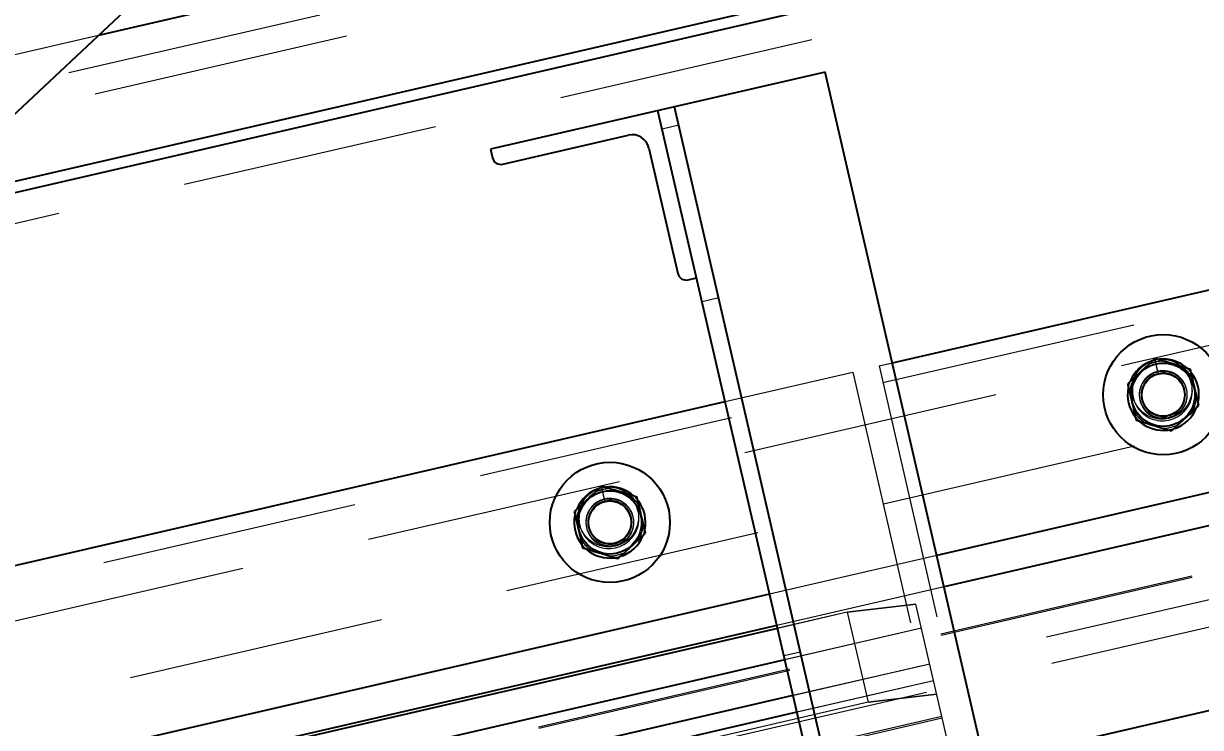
# Model space of a CAD drawing. Header units: millimetres. Extents: x 1293 to 41893, y 1011 to 26911.
# Drawn here: x 11785 to 12075.1, y 5544.5 to 5718.1 of the extents above; entities that cross this region are included whole.
import ezdxf

# ---------------------------------------------------------------- set-up
doc = ezdxf.new("R2010")
doc.units = ezdxf.units.MM
doc.header["$LTSCALE"] = 50
doc.linetypes.add('HIDDEN', pattern=[1.905, 1.27, -0.635])
doc.layers.add('CAPA_1', color=7, linetype='Continuous')
doc.layers.add('STRUC', color=4, linetype='Continuous')
doc.styles.add('SLDTEXTSTYLE0', font='TXT', dxfattribs={"width": 0.75})
doc.dimstyles.new('SLDDIMSTYLE0', dxfattribs={"dimtxt": 100, "dimasz": 100, "dimexe": 0, "dimexo": 0.0625, "dimgap": 25, "dimtad": 2, "dimdec": 0, "dimlfac": 1.5, "dimrnd": 1e-09, "dimzin": 12, "dimdsep": 46, "dimtxsty": 'SLDTEXTSTYLE0', "dimsah": 1, "dimcen": 0.09, "dimadec": 0, "dimazin": 3, "dimtfac": 1, "dimtdec": 0, "dimtofl": 0, "dimtmove": 0, "dimatfit": 3, "dimfxl": 1, "dimfrac": 2, "dimtolj": 1, "dimtzin": 12, "dimarcsym": 0})
doc.dimstyles.new('SLDDIMSTYLE1', dxfattribs={"dimtxt": 100, "dimasz": 100, "dimexe": 0, "dimexo": 0.0625, "dimgap": 25, "dimtad": 2, "dimdec": 4, "dimlfac": 75, "dimzin": 12, "dimdsep": 46, "dimtxsty": 'SLDTEXTSTYLE0', "dimsah": 1, "dimcen": 0.09, "dimadec": 0, "dimazin": 3, "dimtfac": 1, "dimtdec": 0, "dimtofl": 0, "dimtmove": 0, "dimatfit": 3, "dimfxl": 1, "dimfrac": 2, "dimtolj": 1, "dimtzin": 12, "dimarcsym": 0})

# ---------------------------------------------------------------- blocks, each defined once
blk = doc.blocks.new('_D_3')
at = {"layer": 'CAPA_1', "transparency": 16777216}
blk.add_arc((9899.27, 4708.49), 5214.32, 0, 13, dxfattribs=at)
for points in [[(14979.94, 5881.46), (14986.48, 5780.49), (15016.52, 5787.13)], [(15113.58, 4708.49), (15128.01, 4808.64), (15097.24, 4808.34)]]:
    blk.add_solid(points, dxfattribs=at)
at = {"layer": 'CAPA_1', "transparency": 16777216, "insert": (15196.76, 5413.27), "char_height": 100, "attachment_point": 1, "rotation": 276.5, "style": 'SLDTEXTSTYLE0'}
blk.add_mtext('13°', dxfattribs=at)
blk = doc.blocks.new('_D_5')
at = {"layer": 'CAPA_1', "transparency": 16777216}
for p, q in [((11574.4, 7831.18), (17588.06, 7831.18)), ((17538.06, 7831.18), (17538.06, 4708.49)), ((16485.16, 4708.49), (17588.06, 4708.49))]:
    blk.add_line(p, q, dxfattribs=at)
for points in [[(17538.06, 7831.18), (17522.68, 7731.18), (17553.45, 7731.18)], [(17538.06, 4708.49), (17553.45, 4808.49), (17522.68, 4808.49)]]:
    blk.add_solid(points, dxfattribs=at)
at = {"layer": 'CAPA_1', "transparency": 16777216, "insert": (17409.15, 6122.06), "char_height": 100, "attachment_point": 1, "rotation": 90, "style": 'SLDTEXTSTYLE0'}
blk.add_mtext('4684', dxfattribs=at)

msp = doc.modelspace()

# ---------------------------------------------------------------- linework, layer by layer
at = {"color": 1, "linetype": 'HIDDEN', "lineweight": 18}
for p, q in [((11109.0187386, 5352.5451709), (13669.0136889, 5943.5665743)), ((11332.0601497, 5598.8529069), (12149.6268163, 5787.6030444)), ((12142.9601497, 5779.2218957), (11338.7268163, 5593.5500008)), ((11996.7968893, 5629.5337777), (12646.3769325, 5779.5011473)), ((10849.0908912, 5355.2090698), (12641.9318104, 5769.1190098)), ((12164.923488, 5756.9244224), (11327.2897375, 5563.5414336)), ((11347.2707451, 5449.6968694), (12652.9266319, 5751.1312822)), ((12011.0970079, 5567.5931592), (12660.6770511, 5717.5605288)), ((12011.1800056, 5567.2336563), (12660.7600488, 5717.2010259)), ((11803.4708025, 5715.1786516), (11778.1761429, 5709.3389193)), ((12657.1684952, 5703.1216774), (11111.0164292, 5346.1643467)), ((11946.5049698, 5692.997691), (11942.3801365, 5692.0453982)), ((11956.3339393, 5650.4237468), (11952.209106, 5649.471454)), ((11995.8482203, 5633.6429148), (11999.1350953, 5634.4017497)), ((12063.2480771, 5634.9355253), (12063.8597977, 5635.1054017)), ((12063.8597977, 5635.1054017), (12064.6506931, 5631.7986685)), ((12063.9271955, 5635.1212415), (12064.8395084, 5635.2817862)), ((12064.6920291, 5631.8083832), (12063.9271955, 5635.1212415)), ((11957.8867626, 5624.8788217), (11989.3524198, 5632.1432411)), ((11989.3524198, 5632.1432411), (12004.6842052, 5565.7339826)), ((11995.8482203, 5633.6429148), (12011.1800056, 5567.2336563)), ((12072.8986993, 5629.1944793), (12072.8157015, 5629.5539823)), ((11340.7210457, 5478.0667345), (11990.3010889, 5628.034104)), ((12058.3787851, 5626.2209575), (12058.4617828, 5625.8614546)), ((11926.836268, 5603.4423777), (11927.4479886, 5603.6122541)), ((11927.4479886, 5603.6122541), (11928.238884, 5600.3055209)), ((11927.5153865, 5603.6280938), (11928.4276994, 5603.7886386)), ((11928.28022, 5600.3152356), (11927.5153865, 5603.6280938)), ((11936.4868902, 5597.7013317), (11936.4038924, 5598.0608346)), ((11921.966976, 5594.7278099), (11922.0499738, 5594.3683069)), ((12010.0971919, 5586.9196925), (11968.8488592, 5577.3967645)), ((12011.886917, 5579.1675417), (11970.6385842, 5569.6446138)), ((11988.0091017, 5572.9106032), (12004.9312045, 5574.8885577)), ((12004.9315251, 5574.8871691), (11988.0094223, 5572.9092147)), ((12004.9312045, 5574.8885577), (12004.9315251, 5574.8871691)), ((12038.6105101, 5429.0074581), (12004.9315251, 5574.8871691)), ((11988.0091017, 5572.9106032), (11229.0397792, 5397.6887286)), ((11988.0094223, 5572.9092147), (11970.8020469, 5568.9365791)), ((11988.0094223, 5572.9092147), (11988.0091017, 5572.9106032)), ((11988.0094223, 5572.9092147), (11993.1392495, 5550.6894916)), ((12006.2981598, 5568.9676236), (11214.3301712, 5386.1274067)), ((12006.2984804, 5568.9662351), (11972.5917719, 5561.1844283)), ((11355.0211642, 5416.126116), (12004.6012074, 5566.0934856)), ((11355.104162, 5415.7666131), (12004.6842052, 5565.7339826)), ((11976.4984437, 5563.0816823), (11972.3736105, 5562.1293895)), ((12008.3369087, 5560.1368319), (11216.3689201, 5377.2966149)), ((12008.3372293, 5560.1354433), (11974.6305209, 5552.3536365)), ((12009.287593, 5556.018966), (11217.3196043, 5373.1787491)), ((12009.2879135, 5556.0175775), (11975.5812051, 5548.2357707)), ((11993.138929, 5550.6908802), (11234.1696065, 5375.4690056)), ((11993.1392495, 5550.6894916), (11234.1699271, 5375.467617)), ((12010.0610318, 5552.6688346), (11993.138929, 5550.6908802)), ((11993.1392495, 5550.6894916), (12010.0613523, 5552.6674461)), ((12011.3263419, 5547.1881743), (11219.3583532, 5364.3479573)), ((12011.3266625, 5547.1867857), (11977.619954, 5539.4049789)), ((12011.4279871, 5546.7479006), (11219.4599984, 5363.9076836)), ((12011.4283077, 5546.746512), (11219.460319, 5363.906295))]:
    msp.add_line(p, q, dxfattribs=at)
at = {"color": 7, "linetype": 'Continuous', "lineweight": 25}
for p, q in [((12128.9493662, 5790.3212989), (11803.4708025, 5715.1786516)), ((12208.769483, 5774.7006093), (11755.2796716, 5670.0042369)), ((12150.479348, 5764.0359825), (11759.2323701, 5673.7095005)), ((11982.5786977, 5706.1153864), (11900.0820322, 5687.0695305)), ((12096.5538986, 5212.4345536), (11982.5786977, 5706.1153864)), ((12055.3055658, 5202.9116256), (11941.330365, 5696.5924585)), ((12059.4303991, 5203.8639184), (11945.4551982, 5697.5447513)), ((11903.0934418, 5683.4200818), (11934.0329912, 5690.5630396)), ((11900.0820322, 5687.0695305), (11900.5589404, 5685.003814)), ((11939.1101173, 5687.3904991), (11946.2530751, 5656.4509497)), ((11999.1350953, 5634.4017497), (12208.769483, 5682.7996616)), ((11948.7875764, 5654.8672175), (11950.8532929, 5655.3441257)), ((11675.4374648, 5559.6702633), (11957.8867626, 5624.8788217)), ((12085.3770232, 5604.299411), (12010.0971919, 5586.9196925)), ((12080.3029215, 5594.9626209), (12011.886917, 5579.1675417)), ((11968.8488592, 5577.3967645), (11675.3943609, 5509.6474553)), ((11970.8020469, 5568.9365791), (11675.3866808, 5500.7345679)), ((11970.6385842, 5569.6446138), (11675.3873236, 5501.4804893)), ((11972.5917719, 5561.1844283), (11675.3796435, 5492.5676018)), ((11974.6305209, 5552.3536365), (11675.3716269, 5483.264277)), ((11975.5812051, 5548.2357707), (11675.3678887, 5478.9260654)), ((12021.8701485, 5535.9254151), (12080.6506466, 5549.4959624))]:
    msp.add_line(p, q, dxfattribs=at)
at = {"color": 1, "linetype": 'HIDDEN', "lineweight": 18, "flags": 128}
for points in [[(12063.9828905, 5634.5907508), (12062.6539274, 5634.150983), (12061.9241577, 5633.7952982)], [(12062.3837178, 5634.1326678), (12062.7578444, 5634.3058273), (12064.0200703, 5634.7189568)], [(12064.0200703, 5634.7189568), (12065.3356554, 5634.9009619), (12066.0243768, 5634.9021299)], [(12066.2545229, 5634.8100399), (12065.4319598, 5634.8038731), (12064.0462321, 5634.6056373)], [(12071.8158902, 5633.0634406), (12071.9876722, 5632.9032206), (12072.9429415, 5631.8246026)], [(12057.2795192, 5628.2598262), (12057.63112, 5629.5291598), (12057.8150086, 5629.9979342)], [(12074.5141642, 5624.7664008), (12074.1673326, 5623.5461488), (12074.0136525, 5623.1535465)], [(12060.1536286, 5619.9032619), (12059.8476027, 5620.1807419), (12058.9530406, 5621.1706556)], [(12068.7619964, 5618.2383294), (12067.9167493, 5617.9944726), (12067.1140855, 5617.8447754)], [(11927.5710814, 5603.0976032), (11926.2421183, 5602.6578354), (11925.5123486, 5602.3021506)], [(11925.9719088, 5602.6395202), (11926.3460353, 5602.8126797), (11927.6082612, 5603.2258092)], [(11927.6082612, 5603.2258092), (11928.9238463, 5603.4078143), (11929.6125677, 5603.4089823)], [(11929.8427138, 5603.3168923), (11929.0201508, 5603.3107255), (11927.6344231, 5603.1124897)], [(11935.4040812, 5601.570293), (11935.5758631, 5601.410073), (11936.5311325, 5600.331455)], [(11920.8677101, 5596.7666786), (11921.2193109, 5598.0360122), (11921.4031995, 5598.5047866)], [(11938.1023551, 5593.2732532), (11937.7555236, 5592.0530012), (11937.6018434, 5591.6603989)], [(11923.7418195, 5588.4101143), (11923.4357936, 5588.6875943), (11922.5412315, 5589.677508)], [(11932.3501873, 5586.7451818), (11931.5049402, 5586.501325), (11930.7022764, 5586.3516278)]]:
    msp.add_lwpolyline(points, dxfattribs=at)
at = {"color": 7, "linetype": 'Continuous', "lineweight": 25}
for centre, radius in [((12065.9051152, 5626.5539303), 14.8166667), ((12065.9051152, 5626.5539303), 7.8097453), ((12065.9051152, 5626.5539303), 5.2916667), ((11929.4933061, 5595.0607827), 14.8166667), ((11929.4933061, 5595.0607827), 7.8097453), ((11929.4933061, 5595.0607827), 5.2916667)]:
    msp.add_circle(centre, radius, dxfattribs=at)
at = {"color": 1, "linetype": 'HIDDEN', "lineweight": 18}
for centre, radius in [((12065.5896674, 5627.9057155), 7.3996253), ((12065.9051152, 5626.5539303), 5.8208333), ((12065.9051152, 5626.5539303), 5.3763333), ((11929.1778583, 5596.4125679), 7.3996253), ((11929.4933061, 5595.0607827), 5.8208333), ((11929.4933061, 5595.0607827), 5.3763333)]:
    msp.add_circle(centre, radius, dxfattribs=at)
at = {"color": 7, "linetype": 'Continuous', "lineweight": 25}
for centre, radius, start, end in [((11934.985284, 5686.4382063), 4.2333333, 13, 103), ((11902.6180572, 5685.4791986), 2.11328, 193, 283), ((11948.3121919, 5656.9263343), 2.11328, 193, 283), ((12065.9051152, 5626.5539303), 8.7926667, 107.589065308, 156.94027236), ((12065.9051152, 5626.5539303), 8.7926667, 47.759877722, 96.960939893), ((12065.9051152, 5626.5539303), 8.7926667, 348.270129987, 36.829770678), ((12065.9051152, 5626.5539303), 8.7926667, 168.81289956, 217.752078679), ((12065.9051152, 5626.5539303), 8.7926667, 288.96050735, 337.248847097), ((12065.9051152, 5626.5539303), 8.7926667, 229.146806409, 277.903067279), ((11929.4933061, 5595.0607827), 8.7926667, 107.589065308, 156.94027236), ((11929.4933061, 5595.0607827), 8.7926667, 47.759877722, 96.960939893), ((11929.4933061, 5595.0607827), 8.7926667, 348.270129987, 36.829770678), ((11929.4933061, 5595.0607827), 8.7926667, 168.81289956, 217.752078679), ((11929.4933061, 5595.0607827), 8.7926667, 288.96050735, 337.248847097), ((11929.4933061, 5595.0607827), 8.7926667, 229.146806409, 277.903067279)]:
    msp.add_arc(centre, radius, start, end, dxfattribs=at)
at = {"color": 1, "linetype": 'HIDDEN', "lineweight": 18}
for centre, radius, start, end in [((12065.6817711, 5627.5231082), 7.3975071, 146.679152465, 58.032573054), ((12065.9051152, 5626.5539303), 5.9218333, 103.451152532, 103), ((12065.9051152, 5626.5539303), 5.3926667, 103.451152532, 103), ((12065.9051152, 5626.5539303), 8.2635, 26.436605917, 59.845689392), ((12065.9051152, 5626.5539303), 8.2635, 146.922181725, 178.115322897), ((12065.9051152, 5626.5539303), 8.2635, 326.083957016, 359.287760076), ((12065.9051152, 5626.5539303), 8.2635, 206.402257745, 237.367943531), ((12065.9051152, 5626.5539303), 8.2635, 266.047504756, 297.742999073), ((11929.2699621, 5596.0299606), 7.3975071, 146.679152465, 58.032573054), ((11929.4933061, 5595.0607827), 8.2635, 26.436605917, 59.845689392), ((11929.4933061, 5595.0607827), 8.2635, 146.922181725, 178.115322897), ((11929.4933061, 5595.0607827), 5.9218333, 103.451152532, 103), ((11929.4933061, 5595.0607827), 5.3926667, 103.451152532, 103), ((11929.4933061, 5595.0607827), 8.2635, 326.083957016, 359.287760076), ((11929.4933061, 5595.0607827), 8.2635, 206.402257745, 237.367943531), ((11929.4933061, 5595.0607827), 8.2635, 266.047504756, 297.742999073)]:
    msp.add_arc(centre, radius, start, end, dxfattribs=at)
at = {"color": 7, "linetype": 'Continuous', "lineweight": 25}
for points, knots in [([(12063.842449, 5635.4883191), (12063.2608709, 5634.9451745), (12062.0851166, 5633.8471197), (12060.3429582, 5632.2200914), (12058.677407, 5630.6646078), (12057.6562986, 5629.7109791), (12057.1410562, 5629.2297864)], [0, 0, 0, 0, 0.2646037157, 0.5349392798, 0.7653344448, 1, 1, 1, 1]), ([(12072.609181, 5632.8008844), (12071.8487361, 5633.0339982), (12070.3113471, 5633.5052835), (12068.0326409, 5634.2038191), (12065.8534345, 5634.8718531), (12064.5168646, 5635.2815775), (12063.842449, 5635.4883191)], [0, 0, 0, 0, 0.264433571, 0.5346044925, 0.7651675047, 1, 1, 1, 1]), ([(12074.6691741, 5623.8780741), (12074.4211324, 5624.9524608), (12074.0035626, 5626.7611543), (12073.3926533, 5629.407293), (12072.9544711, 5631.3052688), (12072.6956753, 5632.4262366), (12072.609181, 5632.8008844)], [0, 0, 0, 0, 0.3652679778, 0.6149162585, 0.871298026, 1, 1, 1, 1]), ([(12057.1410562, 5629.2297864), (12057.2275519, 5628.8551326), (12057.4820365, 5627.7528388), (12057.9199685, 5625.8559466), (12058.531082, 5623.2089235), (12058.9530082, 5621.38136), (12059.2010493, 5620.3069761)], [0, 0, 0, 0, 0.1287025069, 0.3786641705, 0.6347305098, 1, 1, 1, 1]), ([(12067.9677814, 5617.6195414), (12068.5493594, 5618.162686), (12069.7251137, 5619.2607408), (12071.4672722, 5620.8877691), (12073.1328233, 5622.4432527), (12074.1539317, 5623.3968814), (12074.6691741, 5623.8780741)], [0, 0, 0, 0, 0.2646037157, 0.5349392798, 0.7653344448, 1, 1, 1, 1]), ([(12059.2010493, 5620.3069761), (12059.9614942, 5620.0738624), (12061.4988832, 5619.602577), (12063.7775894, 5618.9040414), (12065.9567959, 5618.2360074), (12067.2933657, 5617.826283), (12067.9677814, 5617.6195414)], [0, 0, 0, 0, 0.264433571, 0.5346044925, 0.7651675047, 1, 1, 1, 1]), ([(11927.4306399, 5603.9951715), (11926.8490618, 5603.4520269), (11925.6733076, 5602.3539721), (11923.9311491, 5600.7269438), (11922.265598, 5599.1714602), (11921.2444895, 5598.2178315), (11920.7292472, 5597.7366388)], [0, 0, 0, 0, 0.26460371574, 0.53493927979, 0.76533444477, 1, 1, 1, 1]), ([(11936.1973719, 5601.3077368), (11935.436927, 5601.5408506), (11933.8995381, 5602.0121359), (11931.6208319, 5602.7106715), (11929.4416254, 5603.3787055), (11928.1050556, 5603.7884299), (11927.4306399, 5603.9951715)], [0, 0, 0, 0, 0.264433571, 0.5346044925, 0.7651675047, 1, 1, 1, 1]), ([(11938.257365, 5592.3849265), (11938.0093233, 5593.4593132), (11937.5917535, 5595.2680067), (11936.9808442, 5597.9141454), (11936.542662, 5599.8121212), (11936.2838662, 5600.933089), (11936.1973719, 5601.3077368)], [0, 0, 0, 0, 0.36526797776, 0.61491625849, 0.87129802601, 1, 1, 1, 1]), ([(11920.7292472, 5597.7366388), (11920.8157428, 5597.361985), (11921.0702274, 5596.2596912), (11921.5081595, 5594.362799), (11922.1192729, 5591.7157759), (11922.5411992, 5589.8882124), (11922.7892402, 5588.8138285)], [0, 0, 0, 0, 0.1287025069, 0.3786641705, 0.6347305098, 1, 1, 1, 1]), ([(11931.5559723, 5586.1263938), (11932.1375503, 5586.6695384), (11933.3133046, 5587.7675932), (11935.0554631, 5589.3946215), (11936.7210142, 5590.9501051), (11937.7421227, 5591.9037338), (11938.257365, 5592.3849265)], [0, 0, 0, 0, 0.2646037157, 0.5349392798, 0.7653344448, 1, 1, 1, 1]), ([(11922.7892402, 5588.8138285), (11923.5496851, 5588.5807147), (11925.0870741, 5588.1094294), (11927.3657803, 5587.4108938), (11929.5449868, 5586.7428598), (11930.8815566, 5586.3331354), (11931.5559723, 5586.1263938)], [0, 0, 0, 0, 0.264433571, 0.5346044925, 0.7651675047, 1, 1, 1, 1])]:
    msp.add_open_spline(points, degree=3, knots=knots, dxfattribs=at)
at = {"layer": 'STRUC', "linetype": 'Continuous', "lineweight": 25}
msp.add_line((10991.4356025, 4953.9760359), (12187.9357139, 6075.5764474), dxfattribs=at)

# ---------------------------------------------------------------- dimensions: what is measured, and where the dimension line sits
at = {"layer": 'CAPA_1'}
dim = msp.add_linear_dim(base=(17538.0605071, 4708.4929069), p1=(11510.8968592, 7831.1769069), p2=(16421.6646746, 4708.4929069), angle=90, dimstyle='SLDDIMSTYLE0', dxfattribs=at)
dim.commit()
dim.dimension.update_dxf_attribs({"geometry": '_D_5', "text_midpoint": (17538.0605071, 6269.8349069), "dimtype": 160})
dim = msp.add_angular_dim_2l(base=(15080.062669, 5298.7701303), line1=((16421.6646746, 4708.4929069), (6449.8953906, 4708.4929069)), line2=((16705.6180701, 6279.8631045), (11026.6060803, 4968.759879)), dimstyle='SLDDIMSTYLE1', dxfattribs=at)
dim.commit()
dim.dimension.update_dxf_attribs({"geometry": '_D_3', "text_midpoint": (15080.062669, 5298.7701303), "dimtype": 162})

doc.saveas('drawing.dxf')
